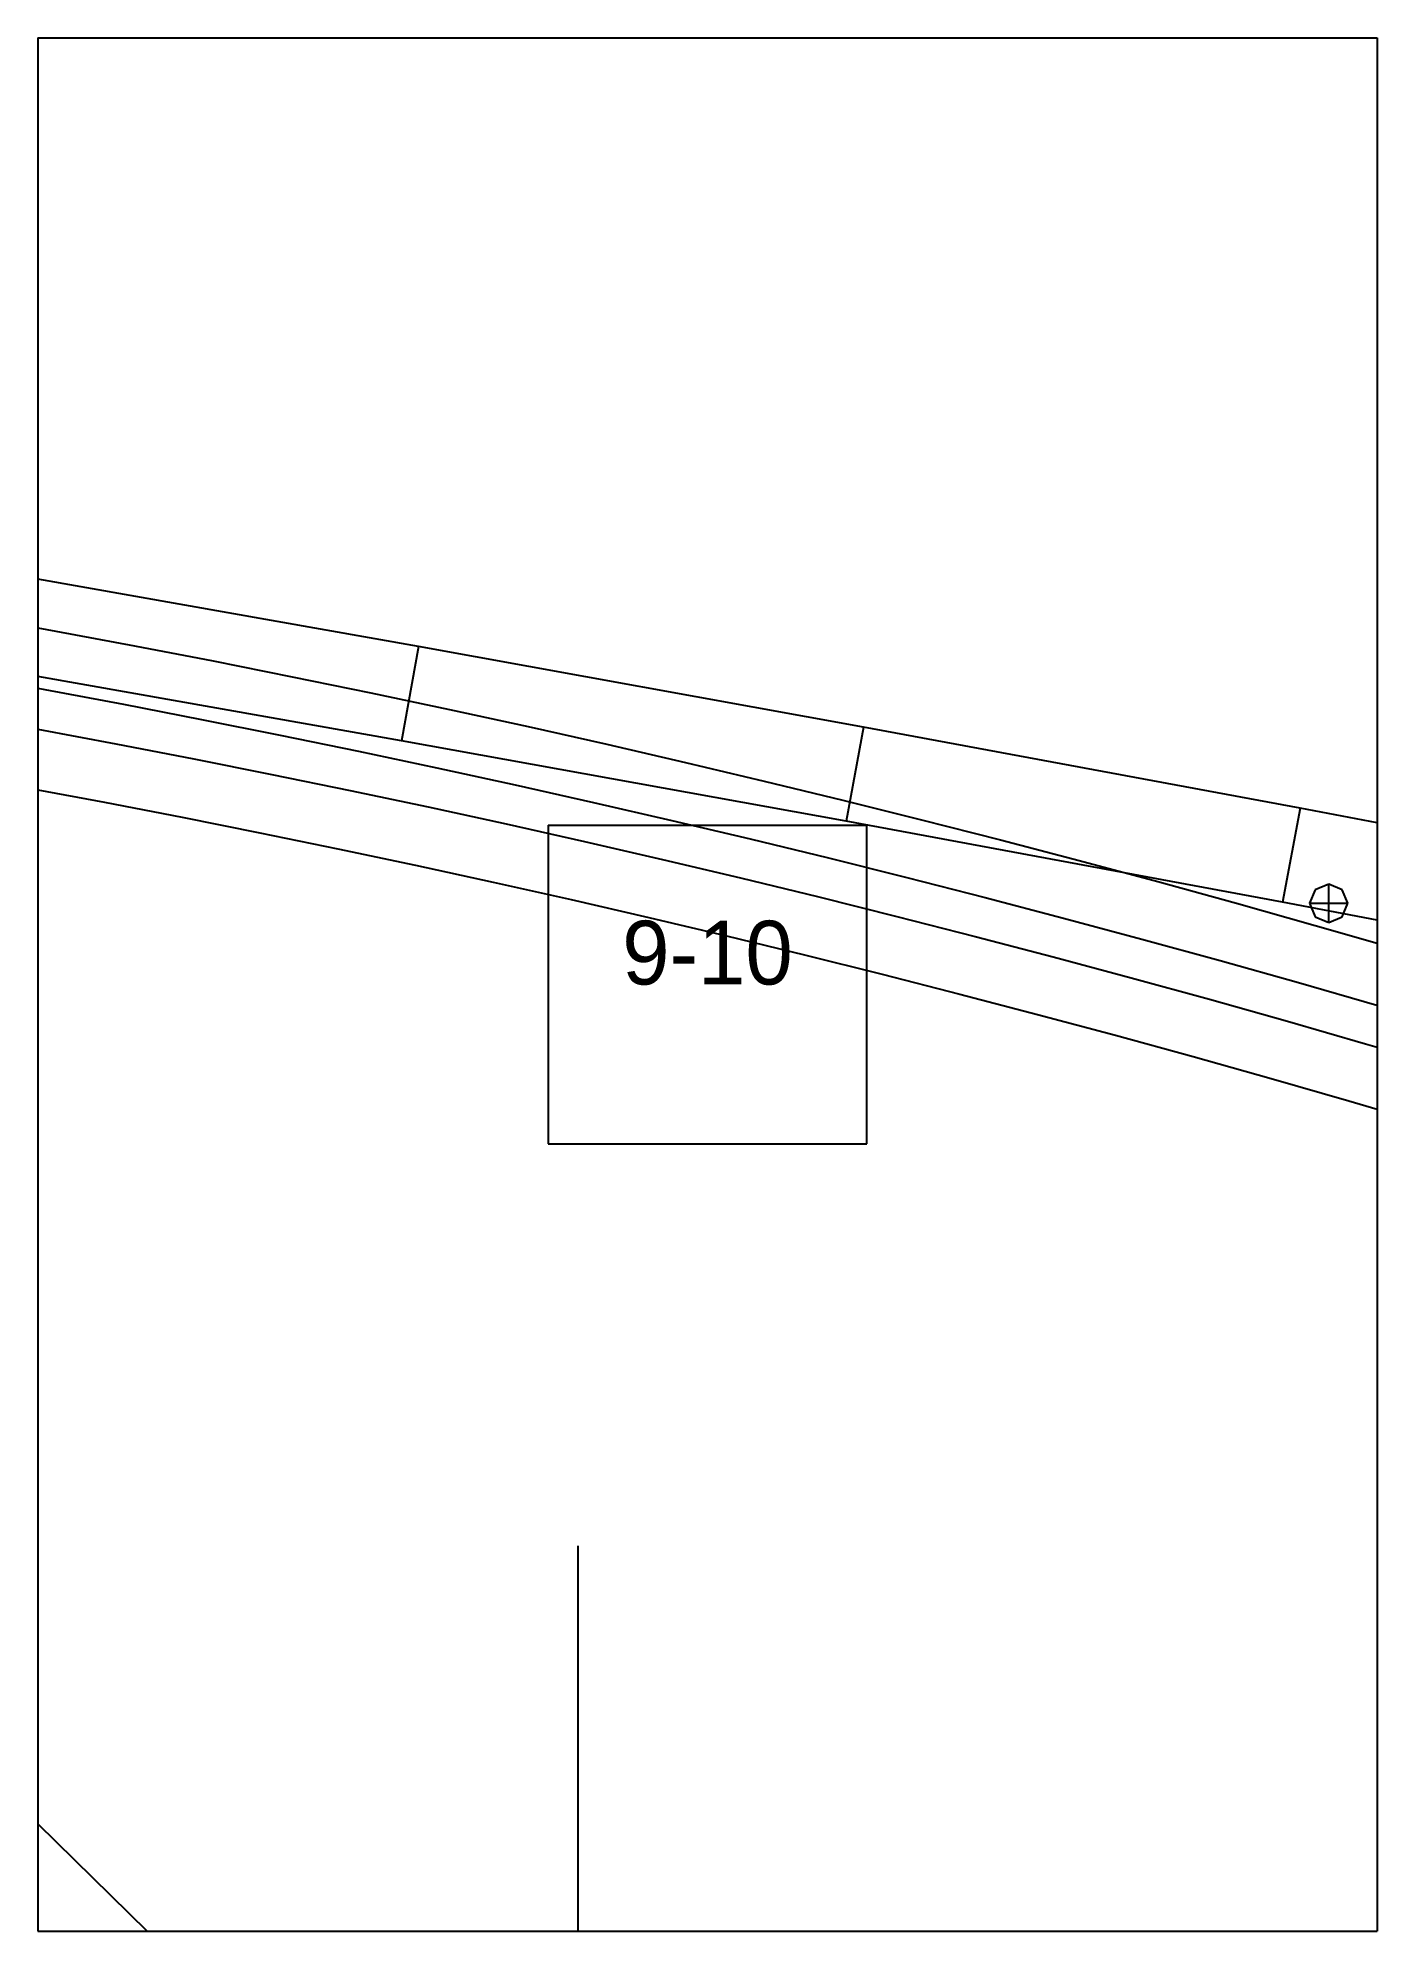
# Paper-space layout 'Plan 9-10' of a CAD drawing. Header units: metres, sheet in millimetres. Extents: x 0 to 210, y 0 to 297.
# The model-space entities are those that its viewports show. They can reach past a viewport. Long polylines and large blocks are cut down to what shows.
import ezdxf
from ezdxf.enums import TextEntityAlignment as Align

# ---------------------------------------------------------------- set-up
doc = ezdxf.new("R2010")
doc.units = ezdxf.units.M
for name, color, linetype in [('default', 7, 'Continuous'), ('TEXTLAYER', 7, 'Continuous'), ('VIEWPORTS', 7, 'Continuous')]:
    doc.layers.add(name, color=color, linetype=linetype)

msp = doc.modelspace()

# ---------------------------------------------------------------- linework, layer by layer
at = {"color": 9}
for p, q in [((1890, -2079), (1890, -2376)), ((1890, -2079), (1890, -2376)), ((2100, -2079), (2100, -2376)), ((2100, -2079), (2100, -2376)), ((1680, -2376), (1890, -2376)), ((1680, -2376), (1890, -2376)), ((1890, -2376), (2100, -2376)), ((1890, -2376), (1890, -2673)), ((1890, -2376), (2100, -2376)), ((1890, -2376), (1890, -2673)), ((2100, -2376), (2310, -2376)), ((2100, -2376), (2100, -2673)), ((2100, -2376), (2310, -2376)), ((2100, -2376), (2100, -2673)), ((1970, -2499.5), (2020, -2499.5)), ((1970, -2499.5), (1970, -2549.5)), ((2020, -2549.5), (2020, -2499.5)), ((1970, -2549.5), (2020, -2549.5)), ((1680, -2673), (1890, -2673)), ((1680, -2673), (1890, -2673)), ((1890, -2673), (2100, -2673)), ((1890, -2673), (1890, -2970)), ((1890, -2673), (2100, -2673)), ((1890, -2673), (1890, -2970)), ((2100, -2673), (2310, -2673)), ((2100, -2673), (2100, -2970)), ((2100, -2673), (2310, -2673)), ((2100, -2673), (2100, -2970))]:
    msp.add_line(p, q, dxfattribs=at)
at = {"layer": 'default', "color": 7, "linetype": 'Continuous'}
for p, q in [((1949.69, -2471.49), (1878.88, -2458.97)), ((1880.49, -2466.82), (1892.83, -2469.05)), ((1892.83, -2469.05), (1905.17, -2471.36)), ((1947.04, -2486.26), (1876.3, -2473.75)), ((1905.17, -2471.36), (1917.51, -2473.75)), ((1917.51, -2473.75), (1929.85, -2476.21)), ((1949.69, -2471.49), (1947.04, -2486.26)), ((2019.46, -2484.13), (1949.69, -2471.49)), ((1878.83, -2476.02), (1891.11, -2478.24)), ((1929.85, -2476.21), (1942.19, -2478.75)), ((1891.11, -2478.24), (1903.4, -2480.54)), ((1942.19, -2478.75), (1954.53, -2481.36)), ((1877.7, -2482.22), (1889.95, -2484.44)), ((1903.4, -2480.54), (1915.68, -2482.92)), ((1915.68, -2482.92), (1927.97, -2485.37)), ((1954.53, -2481.36), (1966.87, -2484.05)), ((1889.95, -2484.44), (1902.2, -2486.73)), ((1927.97, -2485.37), (1940.26, -2487.89)), ((1966.87, -2484.05), (1979.21, -2486.81)), ((2019.46, -2484.13), (2016.76, -2498.89)), ((2087.91, -2496.85), (2019.46, -2484.13)), ((1902.2, -2486.73), (1914.45, -2489.1)), ((1940.26, -2487.89), (1952.54, -2490.49)), ((2016.76, -2498.89), (1947.04, -2486.26)), ((1979.21, -2486.81), (1991.55, -2489.66)), ((1722.13, -2491.1), (1974.64, -2739.36)), ((1914.45, -2489.1), (1926.7, -2491.54)), ((1926.7, -2491.54), (1938.95, -2494.06)), ((1952.54, -2490.49), (1964.83, -2493.17)), ((1991.55, -2489.66), (2003.9, -2492.58)), ((1888.23, -2493.63), (1900.43, -2495.91)), ((1938.95, -2494.06), (1951.2, -2496.65)), ((1964.83, -2493.17), (1977.11, -2495.93)), ((2003.9, -2492.58), (2016.24, -2495.58)), ((1900.43, -2495.91), (1912.62, -2498.27)), ((1951.2, -2496.65), (1963.45, -2499.32)), ((1977.11, -2495.93), (1989.4, -2498.76)), ((2016.24, -2495.58), (2028.58, -2498.66)), ((2087.91, -2496.85), (2085.14, -2511.59)), ((2154.68, -2509.49), (2087.91, -2496.85)), ((1912.62, -2498.27), (1924.82, -2500.7)), ((1924.82, -2500.7), (1937.02, -2503.2)), ((1963.45, -2499.32), (1975.7, -2502.07)), ((1989.4, -2498.76), (2001.69, -2501.67)), ((2085.14, -2511.59), (2016.76, -2498.89)), ((2028.58, -2498.66), (2040.92, -2501.81)), ((1937.02, -2503.2), (1949.21, -2505.79)), ((1975.7, -2502.07), (1987.95, -2504.89)), ((2001.69, -2501.67), (2013.97, -2504.65)), ((2040.92, -2501.81), (2053.26, -2505.05)), ((1949.21, -2505.79), (1961.41, -2508.44)), ((1987.95, -2504.89), (2000.2, -2507.79)), ((2013.97, -2504.65), (2026.26, -2507.71)), ((2053.26, -2505.05), (2065.6, -2508.36)), ((1961.41, -2508.44), (1973.6, -2511.18)), ((2000.2, -2507.79), (2012.45, -2510.76)), ((2026.26, -2507.71), (2038.55, -2510.86)), ((2065.6, -2508.36), (2077.94, -2511.75)), ((2090.29, -2509.63), (2089.41, -2511.75)), ((2092.41, -2508.75), (2090.29, -2509.63)), ((2094.53, -2509.63), (2092.41, -2508.75)), ((2092.41, -2514.75), (2092.41, -2508.75)), ((2095.41, -2511.75), (2094.53, -2509.63)), ((1973.6, -2511.18), (1985.8, -2513.99)), ((2012.45, -2510.76), (2024.7, -2513.82)), ((2038.55, -2510.86), (2050.83, -2514.08)), ((2077.94, -2511.75), (2090.28, -2515.23)), ((2151.85, -2524.22), (2085.14, -2511.59)), ((2089.41, -2511.75), (2090.29, -2513.87)), ((2089.41, -2511.75), (2095.41, -2511.75)), ((2094.53, -2513.87), (2095.41, -2511.75)), ((1985.8, -2513.99), (1997.99, -2516.87)), ((2024.7, -2513.82), (2036.95, -2516.95)), ((2050.83, -2514.08), (2063.12, -2517.38)), ((2090.28, -2515.23), (2102.62, -2518.78)), ((2090.29, -2513.87), (2092.41, -2514.75)), ((2092.41, -2514.75), (2094.53, -2513.87)), ((1997.99, -2516.87), (2010.19, -2519.84)), ((2036.95, -2516.95), (2049.2, -2520.16)), ((2063.12, -2517.38), (2075.4, -2520.76)), ((2010.19, -2519.84), (2022.38, -2522.88)), ((2049.2, -2520.16), (2061.45, -2523.45)), ((2075.4, -2520.76), (2087.69, -2524.21)), ((2022.38, -2522.88), (2034.58, -2526)), ((2061.45, -2523.45), (2073.7, -2526.82)), ((2087.69, -2524.21), (2099.98, -2527.75)), ((2034.58, -2526), (2046.77, -2529.19)), ((2073.7, -2526.82), (2085.95, -2530.27)), ((2046.77, -2529.19), (2058.97, -2532.47)), ((2085.95, -2530.27), (2098.2, -2533.8)), ((2099.98, -2527.75), (2112.26, -2531.37)), ((2058.97, -2532.47), (2071.16, -2535.82)), ((2071.16, -2535.82), (2083.36, -2539.25)), ((2098.2, -2533.8), (2110.44, -2537.4)), ((2083.36, -2539.25), (2095.55, -2542.76)), ((2095.55, -2542.76), (2107.75, -2546.36)), ((1974.71, -2739.34), (1974.71, -2612.54))]:
    msp.add_line(p, q, dxfattribs=at)

# ---------------------------------------------------------------- texts
at = {"layer": 'TEXTLAYER', "color": 1}
msp.add_text('9-10', height=10, dxfattribs=at).set_placement((1995, -2524.5), align=Align.CENTER)

psp = doc.layouts.new('Plan 9-10')

# ---------------------------------------------------------------- viewports
at = {"layer": 'VIEWPORTS'}
psp.add_viewport(center=(105, 148.5), size=(210, 297), view_center_point=(1995, -2524.5), view_height=297, dxfattribs=at)

doc.saveas('drawing.dxf')
